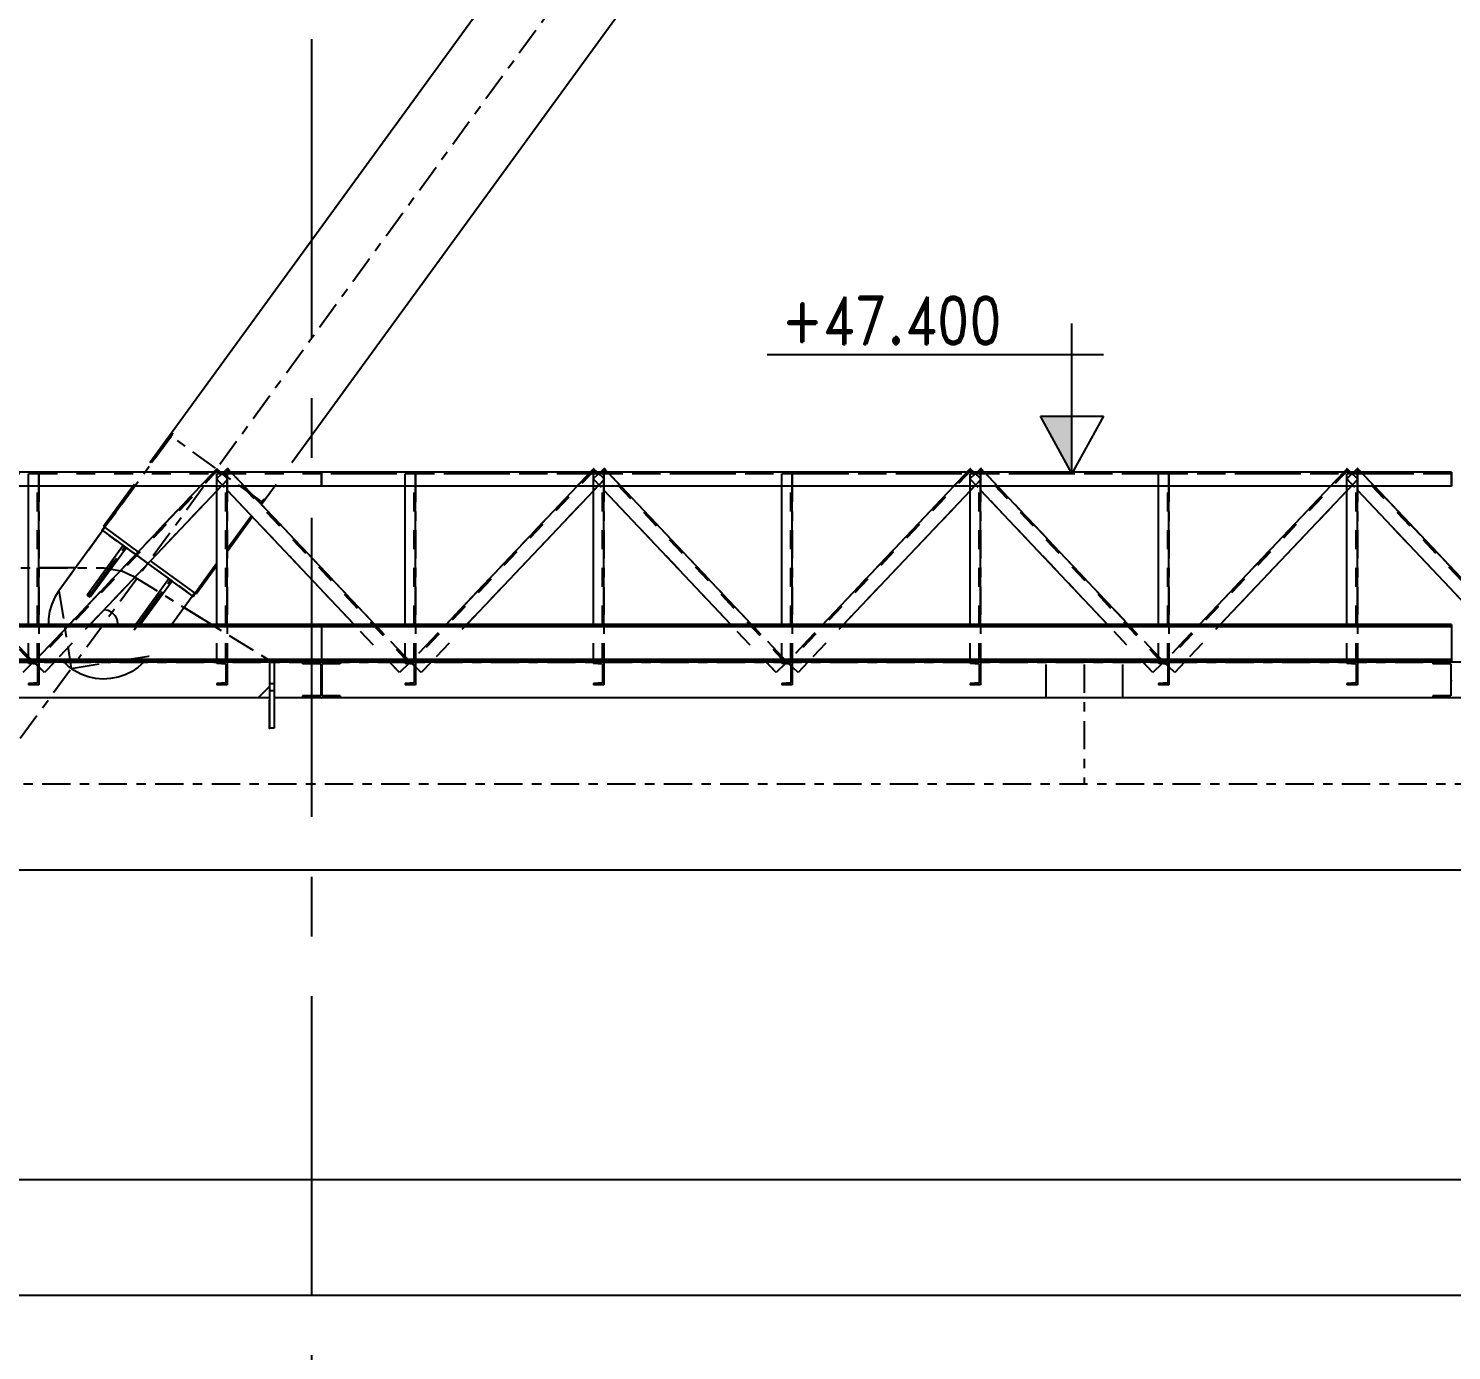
# Model space of a CAD drawing. Header units: millimetres. Extents: x 2368 to 8313, y 7493 to 11698.
# Drawn here: x 4284.5 to 4435.6, y 8937 to 9077.3 of the extents above; entities that cross this region are included whole.
import ezdxf
from ezdxf.enums import TextEntityAlignment as Align

# ---------------------------------------------------------------- set-up
doc = ezdxf.new("R2010")
doc.units = ezdxf.units.MM
for name, pattern in [('CENTER', [50.8, 31.75, -6.35, 6.35, -6.35]), ('XKITLINE00', [0]), ('XKITLINE02', [4, 2, -2]), ('XKITLINE03', [6, 3, -1, 1, -1])]:
    doc.linetypes.add(name, pattern=pattern)
doc.layers.add('3', color=120, linetype='Continuous')
doc.styles.add('ROMAND', font='romand.shx')
doc.styles.add('ROMANS', font='romans.shx')
doc.dimstyles.new('MD300', dxfattribs={"dimtxt": 2.5, "dimasz": 2.5, "dimexe": 1, "dimexo": 1, "dimgap": 0.5, "dimtad": 1, "dimdec": 1, "dimlfac": 50, "dimrnd": 0.5, "dimdsep": 46, "dimtxsty": 'ROMANS', "dimcen": 1, "dimclrd": 146, "dimclre": 146, "dimclrt": 30, "dimadec": 1, "dimazin": 2, "dimtfac": 1, "dimtdec": 1, "dimtmove": 0, "dimatfit": 1, "dimfxl": 1, "dimtolj": 1, "dimtzin": 0, "dimlwd": -1, "dimlwe": -1, "dimarcsym": 0})

# ---------------------------------------------------------------- blocks, each defined once
blk = doc.blocks.new('*D3')
at = {"color": 146, "transparency": 16777216}
for p, q in [((4120.59, 9032.28), (4120.59, 8954.12)), ((5216.59, 8977.65), (5216.59, 8954.12)), ((4123.09, 8955.12), (5214.09, 8955.12))]:
    blk.add_line(p, q, dxfattribs=at)
for points in [[(4123.09, 8955.54), (4123.09, 8954.7), (4120.59, 8955.12)], [(5214.09, 8955.54), (5214.09, 8954.7), (5216.59, 8955.12)]]:
    blk.add_solid(points, dxfattribs=at)
at = {"layer": 'Defpoints', "color": 0, "transparency": 16777216}
for p in [(4120.59, 9033.28), (5216.59, 8978.65), (5216.59, 8955.12)]:
    blk.add_point(p, dxfattribs=at)
at = {"color": 30, "transparency": 16777216, "insert": (4668.59, 8956.87), "char_height": 2.5, "attachment_point": 5, "style": 'ROMANS'}
blk.add_mtext('\\A1;54800', dxfattribs=at)
blk = doc.blocks.new('*D6')
at = {"color": 146, "transparency": 16777216}
for p, q in [((4120.59, 9032.28), (4120.59, 8941.84)), ((6312.59, 9032.28), (6312.59, 8941.84)), ((4123.09, 8942.84), (6310.09, 8942.84))]:
    blk.add_line(p, q, dxfattribs=at)
for points in [[(4123.09, 8943.25), (4123.09, 8942.42), (4120.59, 8942.84)], [(6310.09, 8943.25), (6310.09, 8942.42), (6312.59, 8942.84)]]:
    blk.add_solid(points, dxfattribs=at)
at = {"layer": 'Defpoints', "color": 0, "transparency": 16777216}
for p in [(4120.59, 9033.28), (6312.59, 9033.28), (6312.59, 8942.84)]:
    blk.add_point(p, dxfattribs=at)
at = {"color": 30, "transparency": 16777216, "insert": (5216.59, 8944.59), "char_height": 2.5, "attachment_point": 5, "style": 'ROMANS'}
blk.add_mtext('\\A1;109600', dxfattribs=at)

msp = doc.modelspace()

# ---------------------------------------------------------------- linework, layer by layer
at = {"color": 6, "linetype": 'CENTER'}
msp.add_line((4314.5882, 8739.6288), (4314.5882, 9217.681), dxfattribs=at)
at = {"color": 8, "linetype": 'XKITLINE03'}
for p, q in [((4280.0879, 8997.1224), (4396.5882, 9157.1224)), ((4299.6747, 9034.046), (4287.7256, 9017.6353)), ((4299.6747, 9034.046), (4287.7256, 9017.6353)), ((4309.2139, 9027.1002), (4299.6747, 9034.046)), ((4309.2139, 9027.1002), (4299.6747, 9034.046)), ((4292.3588, 9024.034), (4292.3272, 9024.057)), ((4292.3272, 9024.057), (4292.3588, 9024.034)), ((4301.9318, 9017.0637), (4292.3588, 9024.034)), ((4292.3588, 9024.034), (4301.9318, 9017.0637)), ((4297.1453, 9020.5488), (4292.447, 9023.9698)), ((4292.447, 9023.9698), (4301.8436, 9017.1279)), ((4290.8941, 9017.0601), (4294.7201, 9022.3147)), ((4290.8941, 9017.0601), (4294.7201, 9022.3147)), ((4294.7201, 9022.3147), (4294.7201, 9022.3147)), ((4294.7201, 9022.3147), (4294.7201, 9022.3147)), ((4293.5429, 9020.6979), (4290.8941, 9017.0601)), ((4293.5429, 9020.6979), (4290.8941, 9017.0601)), ((4267.6807, 9020.0624), (4292.4952, 9020.0624)), ((4292.4952, 9020.0624), (4294.471, 9019.7218)), ((4294.471, 9019.7218), (4295.5877, 9019.187)), ((4295.5877, 9019.187), (4310.0879, 9010.2623)), ((4295.7445, 9013.5283), (4299.5706, 9018.783)), ((4295.7445, 9013.5283), (4299.5706, 9018.783)), ((4299.5706, 9018.783), (4299.5705, 9018.783)), ((4299.5706, 9018.783), (4299.5706, 9018.783)), ((4287.7256, 9017.6353), (4289.0223, 9009.3928)), ((4287.7256, 9017.6353), (4289.0223, 9009.3928)), ((4290.8941, 9017.0601), (4290.8941, 9017.0601)), ((4290.8941, 9017.0601), (4290.8941, 9017.0601)), ((4298.3933, 9017.1662), (4295.7445, 9013.5283)), ((4298.3933, 9017.1662), (4295.7445, 9013.5283)), ((4301.9634, 9017.0406), (4301.9318, 9017.0637)), ((4295.7445, 9013.5283), (4295.7445, 9013.5283)), ((4295.7445, 9013.5283), (4295.7445, 9013.5283)), ((4289.0223, 9009.3928), (4297.2648, 9010.6895)), ((4289.0223, 9009.3928), (4297.2648, 9010.6895)), ((4310.0879, 9010.2625), (4310.088, 9007.0105)), ((4310.0879, 9010.2623), (4310.0879, 9006.2623)), ((4396.5882, 9009.8043), (4396.5882, 8997.1225)), ((4310.0879, 9006.2623), (4249.9491, 9006.2624)), ((4310.0879, 9003.0305), (4310.0879, 9007.0105)), ((4310.088, 9003.0305), (4310.0879, 9006.2825)), ((4310.0879, 9006.2825), (4310.0879, 9003.0305)), ((4310.088, 9007.0105), (4310.088, 9003.0305)), ((4249.9491, 8997.1224), (4694.5882, 8997.1224))]:
    msp.add_line(p, q, dxfattribs=at)
at = {"color": 8, "linetype": 'XKITLINE00'}
for p, q in [((4374.3641, 9136.9632), (4297.359, 9031.2055)), ((4384.2266, 9129.782), (4312.4504, 9031.2055)), ((4299.6863, 9034.3), (4299.6461, 9034.2507)), ((4299.72, 9034.3387), (4299.6863, 9034.3)), ((4299.7455, 9034.3645), (4299.72, 9034.3387)), ((4299.7596, 9034.3749), (4299.7455, 9034.3645)), ((4299.7729, 9034.3002), (4299.754, 9034.2507)), ((4299.777, 9034.3644), (4299.7621, 9034.3753)), ((4299.7807, 9034.3389), (4299.7729, 9034.3002)), ((4299.777, 9034.3644), (4299.7807, 9034.3389)), ((4299.5562, 9034.1322), (4297.4252, 9031.2055)), ((4299.6447, 9034.0678), (4297.5605, 9031.2055)), ((4299.6019, 9034.1937), (4299.5562, 9034.1322)), ((4299.6447, 9034.0678), (4299.5562, 9034.1322)), ((4299.6461, 9034.2507), (4299.6019, 9034.1937)), ((4299.6879, 9034.131), (4299.6019, 9034.1937)), ((4299.6879, 9034.131), (4299.6447, 9034.0678)), ((4299.7251, 9034.1932), (4299.6879, 9034.131)), ((4299.754, 9034.2507), (4299.7251, 9034.1932)), ((4295.6945, 9028.9195), (4292.4495, 9024.4628)), ((4295.7607, 9028.9195), (4292.4928, 9024.4313)), ((4295.896, 9028.9195), (4292.5812, 9024.3669)), ((4310.7859, 9028.9195), (4309.2335, 9026.7874)), ((4309.2438, 9027.0784), (4309.1196, 9026.9078)), ((4309.3323, 9027.014), (4309.1961, 9026.8269)), ((4309.2907, 9027.139), (4309.2438, 9027.0784)), ((4309.3323, 9027.014), (4309.2438, 9027.0784)), ((4309.3385, 9027.1934), (4309.2907, 9027.139)), ((4309.3768, 9027.0763), (4309.2907, 9027.139)), ((4309.3768, 9027.0763), (4309.3323, 9027.014)), ((4309.3844, 9027.2386), (4309.3385, 9027.1934)), ((4309.4175, 9027.1359), (4309.3768, 9027.0763)), ((4309.4257, 9027.2718), (4309.3844, 9027.2386)), ((4309.4521, 9027.1893), (4309.4175, 9027.1359)), ((4309.46, 9027.2911), (4309.4257, 9027.2718)), ((4309.4785, 9027.2333), (4309.4521, 9027.1893)), ((4309.4855, 9027.2954), (4309.46, 9027.2911)), ((4309.4953, 9027.2654), (4309.4785, 9027.2333)), ((4309.5004, 9027.2845), (4309.4855, 9027.2954)), ((4309.5008, 9027.2821), (4309.4953, 9027.2654)), ((4308.1616, 9025.5921), (4305.5879, 9022.0574)), ((4308.238, 9025.5112), (4305.5879, 9021.8716)), ((4308.2754, 9025.4716), (4305.5879, 9021.7806)), ((4292.6112, 9024.3451), (4287.7256, 9017.6353)), ((4292.5627, 9024.3804), (4292.3272, 9024.057)), ((4292.3757, 9024.0217), (4292.3272, 9024.057)), ((4292.5706, 9024.3746), (4292.3351, 9024.0513)), ((4292.5943, 9024.3574), (4292.3588, 9024.034)), ((4292.5812, 9024.3669), (4292.4495, 9024.4628)), ((4296.1427, 9021.7737), (4292.5812, 9024.3669)), ((4294.5584, 9022.4324), (4290.7324, 9017.1778)), ((4294.8818, 9022.197), (4291.0557, 9016.9423)), ((4294.8818, 9022.197), (4294.5584, 9022.4324)), ((4293.7045, 9020.5802), (4293.3812, 9020.8156)), ((4302.1804, 9017.3775), (4297.4471, 9020.8239)), ((4289.4929, 9020.0624), (4285.5879, 9020.0624)), ((4304.4879, 9020.5467), (4302.1804, 9017.3775)), ((4304.4879, 9020.3608), (4302.2688, 9017.3131)), ((4304.4879, 9020.2699), (4302.3121, 9017.2816)), ((4299.4089, 9018.9007), (4295.886, 9014.0624)), ((4299.7322, 9018.6652), (4296.3808, 9014.0624)), ((4299.7322, 9018.6652), (4299.4089, 9018.9007)), ((4286.9655, 9016.2197), (4286.7369, 9015.4476)), ((4287.2971, 9016.9535), (4286.9655, 9016.2197)), ((4287.7256, 9017.6353), (4287.2971, 9016.9535)), ((4291.0557, 9016.9423), (4290.7324, 9017.1778)), ((4298.555, 9017.0484), (4298.2316, 9017.2839)), ((4302.1504, 9017.3993), (4299.7207, 9014.0624)), ((4301.9634, 9017.0406), (4301.9149, 9017.076)), ((4302.1673, 9017.387), (4301.9318, 9017.0637)), ((4302.191, 9017.3698), (4301.9555, 9017.0464)), ((4302.1989, 9017.364), (4301.9634, 9017.0406)), ((4302.3121, 9017.2816), (4302.1804, 9017.3775)), ((4286.6155, 9014.6515), (4286.6069, 9014.0624)), ((4286.7369, 9015.4476), (4286.6155, 9014.6515)), ((4292.4967, 9015.5924), (4292.4847, 9015.5905)), ((4292.9385, 9015.522), (4292.4967, 9015.5924)), ((4293.3369, 9015.3184), (4292.9385, 9015.522)), ((4293.3369, 9015.3184), (4293.653, 9015.0018)), ((4293.653, 9015.0018), (4293.8557, 9014.6029)), ((4303.9138, 9014.0624), (4301.0183, 9015.8446)), ((4291.0747, 9014.1036), (4291.0812, 9014.0624)), ((4293.8557, 9014.6029), (4293.9252, 9014.1609)), ((4293.9252, 9014.1609), (4293.9095, 9014.0624)), ((4288.7049, 9009.6409), (4288.2667, 9010.0624)), ((4289.3559, 9009.1669), (4288.7049, 9009.6409)), ((4290.0654, 9008.786), (4289.3559, 9009.1669)), ((4290.8201, 9008.5052), (4290.0654, 9008.786)), ((4294.766, 9008.7169), (4294.0034, 9008.4584)), ((4295.4863, 9009.0768), (4294.766, 9008.7169)), ((4296.151, 9009.5315), (4295.4863, 9009.0768)), ((4296.7365, 9010.0624), (4296.151, 9009.5315)), ((4310.0879, 9010.0624), (4310.0879, 9010.0468)), ((4310.0879, 9010.0468), (4310.0879, 9008.3816)), ((4310.5879, 9010.0624), (4310.5879, 9010.0468)), ((4310.5879, 9010.0468), (4310.5879, 9008.3816)), ((4392.5282, 9009.8043), (4392.5282, 9006.2624)), ((4400.6482, 9009.8043), (4400.6482, 9006.2624)), ((4291.606, 9008.3298), (4290.8201, 9008.5052)), ((4292.4085, 9008.2631), (4291.606, 9008.3298)), ((4293.2126, 9008.3062), (4292.4085, 9008.2631)), ((4294.0034, 9008.4584), (4293.2126, 9008.3062)), ((4310.0879, 9007.4623), (4308.8879, 9006.2623)), ((4310.0879, 9008.3816), (4310.0879, 9007.0105)), ((4310.5879, 9007.7352), (4310.0879, 9007.7352)), ((4310.5879, 9008.3816), (4310.5879, 9007.0105)), ((4308.8879, 9006.2623), (4280.1991, 9006.2624)), ((4310.0879, 9006.2624), (4308.888, 9006.2624)), ((4310.5879, 9007.0105), (4310.0879, 9007.0105)), ((4310.0879, 9007.0105), (4310.0879, 9003.0305)), ((4310.5879, 9007.0105), (4310.5879, 9003.0305)), ((4313.5879, 9006.2624), (4310.5879, 9006.2624)), ((4433.5879, 9006.2624), (4317.5879, 9006.2624)), ((4310.5879, 9003.0305), (4310.0879, 9003.0305)), ((4694.5882, 8987.9824), (4280.4491, 8987.9824))]:
    msp.add_line(p, q, dxfattribs=at)
at = {"color": 3, "linetype": 'XKITLINE02'}
for p, q in [((4315.5879, 9030.0625), (4152.6117, 9030.0625)), ((4284.9217, 9009.9526), (4265.5041, 9030.5009)), ((4285.5879, 9030.0624), (4284.4879, 9030.0624)), ((4284.4879, 9028.7325), (4284.4879, 9030.0624)), ((4304.6097, 9030.4705), (4285.1541, 9009.9524)), ((4285.4479, 9010.0624), (4285.4479, 9030.0624)), ((4285.5879, 9028.7325), (4285.5879, 9030.0624)), ((4304.4936, 9030.5806), (4302.7412, 9028.7325)), ((4305.5041, 9030.5009), (4304.4575, 9029.5119)), ((4305.5879, 9030.0624), (4304.4879, 9030.0624)), ((4304.4879, 9028.7325), (4304.4879, 9030.0624)), ((4305.6547, 9029.4797), (4304.8608, 9030.2325)), ((4305.4479, 9010.0624), (4305.4479, 9030.0624)), ((4324.9217, 9009.9526), (4305.5041, 9030.5009)), ((4305.5879, 9028.7325), (4305.5879, 9030.0624)), ((4317.8322, 9017.6878), (4305.9779, 9030.2325)), ((4315.5879, 9028.7325), (4315.5879, 9030.2325)), ((4315.5879, 9030.2325), (4315.5879, 9030.2325)), ((4315.5879, 9028.7325), (4315.5879, 9030.2325)), ((4315.5879, 9030.0625), (4315.5879, 9028.7325)), ((4315.5879, 9030.0625), (4315.5879, 9030.0625)), ((4435.5879, 9030.0625), (4315.5879, 9030.0625)), ((4315.5879, 9030.0625), (4315.5879, 9028.7325)), ((4325.5879, 9030.0624), (4324.4879, 9030.0624)), ((4324.4879, 9028.7325), (4324.4879, 9030.0624)), ((4344.4936, 9030.5806), (4325.038, 9010.0625)), ((4344.6097, 9030.4705), (4325.1541, 9009.9524)), ((4325.4479, 9010.0624), (4325.4479, 9030.0624)), ((4325.5879, 9028.7325), (4325.5879, 9030.0624)), ((4344.1635, 9030.2325), (4342.7412, 9028.7325)), ((4345.5041, 9030.5009), (4344.4575, 9029.5119)), ((4345.5879, 9030.0624), (4344.4879, 9030.0624)), ((4344.4879, 9028.7325), (4344.4879, 9030.0624)), ((4345.6547, 9029.4797), (4344.8608, 9030.2325)), ((4345.4479, 9010.0624), (4345.4479, 9030.0624)), ((4364.9217, 9009.9526), (4345.5041, 9030.5009)), ((4345.5879, 9028.7325), (4345.5879, 9030.0624)), ((4347.3954, 9028.7325), (4345.9779, 9030.2325)), ((4365.5879, 9030.0624), (4364.4879, 9030.0624)), ((4364.4879, 9028.7325), (4364.4879, 9030.0624)), ((4384.4936, 9030.5806), (4365.038, 9010.0625)), ((4384.6097, 9030.4705), (4365.1541, 9009.9524)), ((4365.4479, 9010.0624), (4365.4479, 9030.0624)), ((4365.5879, 9028.7325), (4365.5879, 9030.0624)), ((4384.1635, 9030.2325), (4382.7412, 9028.7325)), ((4385.5041, 9030.5009), (4384.4575, 9029.5119)), ((4385.5879, 9030.0624), (4384.4879, 9030.0624)), ((4384.4879, 9028.7325), (4384.4879, 9030.0624)), ((4385.6547, 9029.4797), (4384.8608, 9030.2325)), ((4385.4479, 9010.0624), (4385.4479, 9030.0624)), ((4404.9217, 9009.9526), (4385.5041, 9030.5009)), ((4385.5879, 9028.7325), (4385.5879, 9030.0624)), ((4387.3954, 9028.7325), (4385.9779, 9030.2325)), ((4405.5879, 9030.0624), (4404.4879, 9030.0624)), ((4404.4879, 9028.7325), (4404.4879, 9030.0624)), ((4424.4936, 9030.5806), (4405.038, 9010.0625)), ((4424.6097, 9030.4705), (4405.1541, 9009.9524)), ((4405.4479, 9010.0624), (4405.4479, 9030.0624)), ((4405.5879, 9028.7325), (4405.5879, 9030.0624)), ((4424.1635, 9030.2325), (4422.7412, 9028.7325)), ((4425.5041, 9030.5009), (4424.4575, 9029.5119)), ((4425.5879, 9030.0624), (4424.4879, 9030.0624)), ((4424.4879, 9028.7325), (4424.4879, 9030.0624)), ((4425.6547, 9029.4797), (4424.8608, 9030.2325)), ((4425.4479, 9010.0624), (4425.4479, 9030.0624)), ((4444.9217, 9009.9526), (4425.5041, 9030.5009)), ((4425.5879, 9028.7325), (4425.5879, 9030.0624)), ((4437.8322, 9017.6878), (4425.9779, 9030.2325)), ((4435.5879, 9028.7325), (4435.5879, 9030.2325)), ((4435.5879, 9030.0625), (4435.5879, 9028.7325)), ((4305.6547, 9029.4797), (4287.2428, 9010.0624)), ((4319.0568, 9014.0624), (4304.4575, 9029.5119)), ((4305.6547, 9029.4797), (4304.4879, 9028.2493)), ((4315.5879, 9028.7325), (4315.5879, 9028.7325)), ((4315.5879, 9028.7325), (4315.5879, 9028.7325)), ((4345.6547, 9029.4797), (4327.2428, 9010.0624)), ((4359.0568, 9014.0624), (4344.4575, 9029.5119)), ((4345.6547, 9029.4797), (4344.4879, 9028.2493)), ((4385.6547, 9029.4797), (4367.2428, 9010.0624)), ((4399.0568, 9014.0624), (4384.4575, 9029.5119)), ((4385.6547, 9029.4797), (4384.4879, 9028.2493)), ((4425.6547, 9029.4797), (4407.2428, 9010.0624)), ((4439.0568, 9014.0624), (4424.4575, 9029.5119)), ((4425.6547, 9029.4797), (4424.4879, 9028.2493)), ((4285.0379, 9010.0625), (4281.2581, 9014.0624)), ((4284.4879, 9010.0624), (4284.4879, 9014.0624)), ((4288.8308, 9014.0624), (4285.038, 9010.0625)), ((4285.5879, 9010.0624), (4285.5879, 9014.0624)), ((4304.4879, 9010.0624), (4304.4879, 9014.0624)), ((4305.5879, 9010.0624), (4305.5879, 9014.0624)), ((4323.875, 9008.9636), (4319.0568, 9014.0624)), ((4325.0379, 9010.0625), (4321.2581, 9014.0624)), ((4324.4879, 9010.0624), (4324.4879, 9014.0624)), ((4325.5879, 9010.0624), (4325.5879, 9014.0624)), ((4344.4879, 9010.0624), (4344.4879, 9014.0624)), ((4345.5879, 9010.0624), (4345.5879, 9014.0624)), ((4363.875, 9008.9636), (4359.0568, 9014.0624)), ((4365.0379, 9010.0625), (4361.2581, 9014.0624)), ((4364.4879, 9010.0624), (4364.4879, 9014.0624)), ((4365.5879, 9010.0624), (4365.5879, 9014.0624)), ((4384.4879, 9010.0624), (4384.4879, 9014.0624)), ((4385.5879, 9010.0624), (4385.5879, 9014.0624)), ((4403.875, 9008.9636), (4399.0568, 9014.0624)), ((4405.0379, 9010.0625), (4401.2581, 9014.0624)), ((4404.4879, 9010.0624), (4404.4879, 9014.0624)), ((4405.5879, 9010.0624), (4405.5879, 9014.0624)), ((4424.4879, 9010.0624), (4424.4879, 9014.0624)), ((4425.5879, 9010.0624), (4425.5879, 9014.0624)), ((4315.5876, 9010.3388), (4315.5876, 9010.0624)), ((4315.5877, 9010.3388), (4315.5877, 9010.0624)), ((4435.5878, 9010.3388), (4435.5878, 9010.0624)), ((4285.5879, 9010.0624), (4284.4879, 9010.0624)), ((4285.5879, 9010.0624), (4284.4879, 9010.0624)), ((4285.0379, 9010.0625), (4284.8623, 9009.8965)), ((4286.199, 9008.9616), (4285.038, 9010.0625)), ((4285.5879, 9009.541), (4285.4479, 9009.6737)), ((4305.5879, 9010.0624), (4304.4879, 9010.0624)), ((4305.5879, 9010.0624), (4304.4879, 9010.0624)), ((4315.5876, 9010.0624), (4313.5879, 9010.0624)), ((4317.5879, 9010.0624), (4315.5877, 9010.0624)), ((4325.5879, 9010.0624), (4324.4879, 9010.0624)), ((4325.5879, 9010.0624), (4324.4879, 9010.0624)), ((4325.0379, 9010.0625), (4324.8623, 9009.8965)), ((4326.199, 9008.9616), (4325.038, 9010.0625)), ((4325.5879, 9009.541), (4325.4479, 9009.6737)), ((4345.5879, 9010.0624), (4344.4879, 9010.0624)), ((4345.5879, 9010.0624), (4344.4879, 9010.0624)), ((4365.5879, 9010.0624), (4364.4879, 9010.0624)), ((4365.5879, 9010.0624), (4364.4879, 9010.0624)), ((4365.0379, 9010.0625), (4364.8623, 9009.8965)), ((4366.199, 9008.9616), (4365.038, 9010.0625)), ((4365.5879, 9009.541), (4365.4479, 9009.6737)), ((4385.5879, 9010.0624), (4384.4879, 9010.0624)), ((4385.5879, 9010.0624), (4384.4879, 9010.0624)), ((4405.5879, 9010.0624), (4404.4879, 9010.0624)), ((4405.5879, 9010.0624), (4404.4879, 9010.0624)), ((4405.0379, 9010.0625), (4404.8623, 9009.8965)), ((4406.199, 9008.9616), (4405.038, 9010.0625)), ((4405.5879, 9009.541), (4405.4479, 9009.6737)), ((4425.5879, 9010.0624), (4424.4879, 9010.0624)), ((4425.5879, 9010.0624), (4424.4879, 9010.0624)), ((4435.5878, 9010.0624), (4433.5879, 9010.0624))]:
    msp.add_line(p, q, dxfattribs=at)
at = {"color": 7, "linetype": 'XKITLINE00'}
for p, q in [((4315.5879, 9030.2325), (4152.6836, 9030.2325)), ((4304.4936, 9030.5806), (4304.1635, 9030.2325)), ((4304.8608, 9030.2325), (4304.4936, 9030.5806)), ((4305.6204, 9030.6108), (4305.22, 9030.2325)), ((4305.9779, 9030.2325), (4305.6204, 9030.6108)), ((4315.5879, 9030.2325), (4315.5879, 9028.7325)), ((4315.5879, 9030.2325), (4315.5879, 9030.2325)), ((4315.5879, 9030.2325), (4315.5879, 9028.7325)), ((4435.5879, 9030.2325), (4315.5879, 9030.2325)), ((4344.4936, 9030.5806), (4344.1635, 9030.2325)), ((4344.8608, 9030.2325), (4344.4936, 9030.5806)), ((4345.6204, 9030.6108), (4345.22, 9030.2325)), ((4345.9779, 9030.2325), (4345.6204, 9030.6108)), ((4384.4936, 9030.5806), (4384.1635, 9030.2325)), ((4384.8608, 9030.2325), (4384.4936, 9030.5806)), ((4385.6204, 9030.6108), (4385.22, 9030.2325)), ((4385.9779, 9030.2325), (4385.6204, 9030.6108)), ((4424.4936, 9030.5806), (4424.1635, 9030.2325)), ((4424.8608, 9030.2325), (4424.4936, 9030.5806)), ((4425.6204, 9030.6108), (4425.22, 9030.2325)), ((4425.9779, 9030.2325), (4425.6204, 9030.6108)), ((4435.5879, 9030.2325), (4435.5879, 9028.7325)), ((4315.5879, 9028.7325), (4152.0499, 9028.7325)), ((4284.4879, 9014.0624), (4284.4879, 9028.7325)), ((4285.5879, 9014.0624), (4285.5879, 9028.7325)), ((4302.7412, 9028.7325), (4288.8308, 9014.0624)), ((4304.4879, 9028.2493), (4291.0357, 9014.0624)), ((4304.4879, 9014.0624), (4304.4879, 9028.7325)), ((4305.5879, 9014.0624), (4305.5879, 9028.7325)), ((4319.0568, 9014.0624), (4305.5879, 9028.3156)), ((4321.2581, 9014.0624), (4307.3954, 9028.7325)), ((4435.5879, 9028.7325), (4315.5879, 9028.7325)), ((4324.4879, 9014.0624), (4324.4879, 9028.7325)), ((4325.5879, 9014.0624), (4325.5879, 9028.7325)), ((4342.7412, 9028.7325), (4328.8308, 9014.0624)), ((4344.4879, 9028.2493), (4331.0357, 9014.0624)), ((4344.4879, 9014.0624), (4344.4879, 9028.7325)), ((4345.5879, 9014.0624), (4345.5879, 9028.7325)), ((4359.0568, 9014.0624), (4345.5879, 9028.3156)), ((4361.2581, 9014.0624), (4347.3954, 9028.7325)), ((4364.4879, 9014.0624), (4364.4879, 9028.7325)), ((4365.5879, 9014.0624), (4365.5879, 9028.7325)), ((4382.7412, 9028.7325), (4368.8308, 9014.0624)), ((4384.4879, 9028.2493), (4371.0357, 9014.0624)), ((4384.4879, 9014.0624), (4384.4879, 9028.7325)), ((4385.5879, 9014.0624), (4385.5879, 9028.7325)), ((4399.0568, 9014.0624), (4385.5879, 9028.3156)), ((4401.2581, 9014.0624), (4387.3954, 9028.7325)), ((4404.4879, 9014.0624), (4404.4879, 9028.7325)), ((4405.5879, 9014.0624), (4405.5879, 9028.7325)), ((4422.7412, 9028.7325), (4408.8308, 9014.0624)), ((4424.4879, 9028.2493), (4411.0357, 9014.0624)), ((4424.4879, 9014.0624), (4424.4879, 9028.7325)), ((4425.5879, 9014.0624), (4425.5879, 9028.7325)), ((4439.0568, 9014.0624), (4425.5879, 9028.3156)), ((4441.2581, 9014.0624), (4427.3954, 9028.7325)), ((4315.5876, 9013.786), (4145.7339, 9013.786)), ((4315.5876, 9013.8924), (4145.7789, 9013.8924)), ((4315.5876, 9014.0624), (4145.8507, 9014.0624)), ((4315.5876, 9014.0624), (4315.5876, 9010.3388)), ((4315.5877, 9014.0624), (4315.5877, 9010.3388)), ((4435.5878, 9014.0624), (4315.5877, 9014.0624)), ((4435.5878, 9013.8924), (4315.5877, 9013.8924)), ((4435.5878, 9013.786), (4315.5877, 9013.786)), ((4435.5878, 9014.0624), (4435.5878, 9010.3388)), ((4315.5876, 9010.2324), (4144.2328, 9010.2324)), ((4315.5876, 9010.3388), (4144.2778, 9010.3388)), ((4315.5876, 9010.3388), (4315.5876, 9010.0624)), ((4315.5877, 9010.3388), (4315.5877, 9010.0624)), ((4435.5878, 9010.3388), (4315.5877, 9010.3388)), ((4435.5878, 9010.2324), (4315.5877, 9010.2324)), ((4435.5878, 9010.3388), (4435.5878, 9010.0624)), ((4284.4879, 9010.0624), (4265.5879, 9010.0624)), ((4284.8623, 9009.8965), (4283.875, 9008.9636)), ((4284.4879, 9010.0624), (4284.4879, 9010.0624)), ((4284.4879, 9010.0624), (4284.4879, 9010.0624)), ((4284.4879, 9010.0624), (4284.4879, 9009.9264)), ((4285.5879, 9010.0624), (4284.4879, 9010.0624)), ((4285.4479, 9009.8496), (4284.4879, 9009.9264)), ((4285.4479, 9009.6737), (4285.2453, 9009.8658)), ((4285.4479, 9009.8496), (4285.4479, 9007.8752)), ((4285.5879, 9009.4337), (4285.4479, 9009.2937)), ((4304.4879, 9010.0624), (4285.5879, 9010.0624)), ((4285.5879, 9010.0624), (4285.5879, 9007.6624)), ((4286.199, 9008.9616), (4285.5879, 9009.541)), ((4287.2428, 9010.0624), (4286.199, 9008.9616)), ((4304.4879, 9010.0624), (4304.4879, 9010.0624)), ((4304.4879, 9010.0624), (4304.4879, 9010.0624)), ((4304.4879, 9010.0624), (4304.4879, 9009.9264)), ((4305.5879, 9010.0624), (4304.4879, 9010.0624)), ((4305.4479, 9009.8496), (4304.4879, 9009.9264)), ((4305.4479, 9009.8496), (4305.4479, 9007.8752)), ((4305.5879, 9009.4337), (4305.4479, 9009.2937)), ((4313.5879, 9010.0624), (4305.5879, 9010.0624)), ((4305.5879, 9010.0624), (4305.5879, 9007.6624)), ((4313.7879, 9009.8624), (4313.5879, 9010.0624)), ((4313.5879, 9010.0624), (4313.5879, 9010.0624)), ((4313.5879, 9010.0624), (4313.5879, 9009.8624)), ((4317.5879, 9010.0624), (4313.5879, 9010.0624)), ((4315.5229, 9009.8624), (4313.5879, 9009.8624)), ((4315.5229, 9009.8624), (4315.5229, 9006.4624)), ((4317.5879, 9009.8624), (4315.6529, 9009.8624)), ((4315.6529, 9009.8624), (4315.6529, 9006.4624)), ((4324.4879, 9010.0624), (4317.5879, 9010.0624)), ((4317.5879, 9010.0624), (4317.5879, 9009.8624)), ((4323.875, 9008.9636), (4322.8366, 9010.0624)), ((4324.8623, 9009.8965), (4323.875, 9008.9636)), ((4324.4879, 9010.0624), (4324.4879, 9010.0624)), ((4324.4879, 9010.0624), (4324.4879, 9010.0624)), ((4324.4879, 9010.0624), (4324.4879, 9009.9264)), ((4325.5879, 9010.0624), (4324.4879, 9010.0624)), ((4325.4479, 9009.8496), (4324.4879, 9009.9264)), ((4325.4479, 9009.6737), (4325.2453, 9009.8658)), ((4325.4479, 9009.8496), (4325.4479, 9007.8752)), ((4325.5879, 9009.4337), (4325.4479, 9009.2937)), ((4344.4879, 9010.0624), (4325.5879, 9010.0624)), ((4325.5879, 9010.0624), (4325.5879, 9007.6624)), ((4326.199, 9008.9616), (4325.5879, 9009.541)), ((4327.2428, 9010.0624), (4326.199, 9008.9616)), ((4344.4879, 9010.0624), (4344.4879, 9010.0624)), ((4344.4879, 9010.0624), (4344.4879, 9010.0624)), ((4344.4879, 9010.0624), (4344.4879, 9009.9264)), ((4345.5879, 9010.0624), (4344.4879, 9010.0624)), ((4345.4479, 9009.8496), (4344.4879, 9009.9264)), ((4345.4479, 9009.8496), (4345.4479, 9007.8752)), ((4345.5879, 9009.4337), (4345.4479, 9009.2937)), ((4364.4879, 9010.0624), (4345.5879, 9010.0624)), ((4345.5879, 9010.0624), (4345.5879, 9007.6624)), ((4363.875, 9008.9636), (4362.8366, 9010.0624)), ((4364.8623, 9009.8965), (4363.875, 9008.9636)), ((4364.4879, 9010.0624), (4364.4879, 9010.0624)), ((4364.4879, 9010.0624), (4364.4879, 9010.0624)), ((4364.4879, 9010.0624), (4364.4879, 9009.9264)), ((4365.5879, 9010.0624), (4364.4879, 9010.0624)), ((4365.4479, 9009.8496), (4364.4879, 9009.9264)), ((4365.4479, 9009.6737), (4365.2453, 9009.8658)), ((4365.4479, 9009.8496), (4365.4479, 9007.8752)), ((4365.5879, 9009.4337), (4365.4479, 9009.2937)), ((4384.4879, 9010.0624), (4365.5879, 9010.0624)), ((4365.5879, 9010.0624), (4365.5879, 9007.6624)), ((4366.199, 9008.9616), (4365.5879, 9009.541)), ((4367.2428, 9010.0624), (4366.199, 9008.9616)), ((4384.4879, 9010.0624), (4384.4879, 9010.0624)), ((4384.4879, 9010.0624), (4384.4879, 9010.0624)), ((4384.4879, 9010.0624), (4384.4879, 9009.9264)), ((4385.5879, 9010.0624), (4384.4879, 9010.0624)), ((4385.4479, 9009.8496), (4384.4879, 9009.9264)), ((4385.4479, 9009.8496), (4385.4479, 9007.8752)), ((4385.5879, 9009.4337), (4385.4479, 9009.2937)), ((4404.4879, 9010.0624), (4385.5879, 9010.0624)), ((4385.5879, 9010.0624), (4385.5879, 9007.6624)), ((4403.875, 9008.9636), (4402.8366, 9010.0624)), ((4404.8623, 9009.8965), (4403.875, 9008.9636)), ((4404.4879, 9010.0624), (4404.4879, 9010.0624)), ((4404.4879, 9010.0624), (4404.4879, 9010.0624)), ((4404.4879, 9010.0624), (4404.4879, 9009.9264)), ((4405.5879, 9010.0624), (4404.4879, 9010.0624)), ((4405.4479, 9009.8496), (4404.4879, 9009.9264)), ((4405.4479, 9009.6737), (4405.2453, 9009.8658)), ((4405.4479, 9009.8496), (4405.4479, 9007.8752)), ((4405.5879, 9009.4337), (4405.4479, 9009.2937)), ((4424.4879, 9010.0624), (4405.5879, 9010.0624)), ((4405.5879, 9010.0624), (4405.5879, 9007.6624)), ((4406.199, 9008.9616), (4405.5879, 9009.541)), ((4407.2428, 9010.0624), (4406.199, 9008.9616)), ((4424.4879, 9010.0624), (4424.4879, 9010.0624)), ((4424.4879, 9010.0624), (4424.4879, 9010.0624)), ((4424.4879, 9010.0624), (4424.4879, 9009.9264)), ((4425.5879, 9010.0624), (4424.4879, 9010.0624)), ((4425.4479, 9009.8496), (4424.4879, 9009.9264)), ((4425.4479, 9009.8496), (4425.4479, 9007.8752)), ((4425.5879, 9009.4337), (4425.4479, 9009.2937)), ((4433.5879, 9010.0624), (4425.5879, 9010.0624)), ((4425.5879, 9010.0624), (4425.5879, 9007.6624)), ((4433.7879, 9009.8624), (4433.5879, 9010.0624)), ((4433.5879, 9010.0624), (4433.5879, 9010.0624)), ((4433.5879, 9010.0624), (4433.5879, 9009.8624)), ((4437.5879, 9010.0624), (4433.5879, 9010.0624)), ((4435.5229, 9009.8624), (4433.5879, 9009.8624)), ((4435.5229, 9009.8624), (4435.5229, 9006.4624)), ((4285.4479, 9007.8752), (4284.4879, 9007.7984)), ((4284.4879, 9007.7984), (4284.4879, 9007.6624)), ((4285.5879, 9007.6624), (4284.4879, 9007.6624)), ((4285.5879, 9007.705), (4285.5453, 9007.6624)), ((4305.4479, 9007.8752), (4304.4879, 9007.7984)), ((4304.4879, 9007.7984), (4304.4879, 9007.6624)), ((4305.5879, 9007.6624), (4304.4879, 9007.6624)), ((4305.5879, 9007.705), (4305.5453, 9007.6624)), ((4315.6529, 9007.9974), (4315.5229, 9008.1274)), ((4325.4479, 9007.8752), (4324.4879, 9007.7984)), ((4324.4879, 9007.7984), (4324.4879, 9007.6624)), ((4325.5879, 9007.6624), (4324.4879, 9007.6624)), ((4325.5879, 9007.705), (4325.5453, 9007.6624)), ((4345.4479, 9007.8752), (4344.4879, 9007.7984)), ((4344.4879, 9007.7984), (4344.4879, 9007.6624)), ((4345.5879, 9007.6624), (4344.4879, 9007.6624)), ((4345.5879, 9007.705), (4345.5453, 9007.6624)), ((4365.4479, 9007.8752), (4364.4879, 9007.7984)), ((4364.4879, 9007.7984), (4364.4879, 9007.6624)), ((4365.5879, 9007.6624), (4364.4879, 9007.6624)), ((4365.5879, 9007.705), (4365.5453, 9007.6624)), ((4385.4479, 9007.8752), (4384.4879, 9007.7984)), ((4384.4879, 9007.7984), (4384.4879, 9007.6624)), ((4385.5879, 9007.6624), (4384.4879, 9007.6624)), ((4385.5879, 9007.705), (4385.5453, 9007.6624)), ((4405.4479, 9007.8752), (4404.4879, 9007.7984)), ((4404.4879, 9007.7984), (4404.4879, 9007.6624)), ((4405.5879, 9007.6624), (4404.4879, 9007.6624)), ((4405.5879, 9007.705), (4405.5453, 9007.6624)), ((4425.4479, 9007.8752), (4424.4879, 9007.7984)), ((4424.4879, 9007.7984), (4424.4879, 9007.6624)), ((4425.5879, 9007.6624), (4424.4879, 9007.6624)), ((4425.5879, 9007.705), (4425.5453, 9007.6624)), ((4435.6529, 9007.9974), (4435.5229, 9008.1274)), ((4313.5879, 9006.4624), (4313.5879, 9006.2624)), ((4315.5229, 9006.4624), (4313.5879, 9006.4624)), ((4317.5879, 9006.2624), (4313.5879, 9006.2624)), ((4317.5879, 9006.4624), (4315.6529, 9006.4624)), ((4317.3879, 9006.2624), (4317.1879, 9006.4624)), ((4317.5879, 9006.4624), (4317.5879, 9006.2624)), ((4433.5879, 9006.4624), (4433.5879, 9006.2624)), ((4435.5229, 9006.4624), (4433.5879, 9006.4624)), ((4437.5879, 9006.2624), (4433.5879, 9006.2624))]:
    msp.add_line(p, q, dxfattribs=at)
at = {"color": 1, "linetype": 'XKITLINE03'}
for p, q in [((4285.0379, 9010.0625), (4265.6204, 9030.6108)), ((4304.4936, 9030.5806), (4285.038, 9010.0625)), ((4285.5879, 9030.0624), (4285.5879, 9010.0624)), ((4305.5879, 9030.0624), (4305.5879, 9010.0624)), ((4325.0379, 9010.0625), (4305.6204, 9030.6108)), ((4435.5879, 9030.0625), (4315.5879, 9030.0625)), ((4344.4936, 9030.5806), (4325.038, 9010.0625)), ((4325.5879, 9030.0624), (4325.5879, 9010.0624)), ((4345.5879, 9030.0624), (4345.5879, 9010.0624)), ((4365.0379, 9010.0625), (4345.6204, 9030.6108)), ((4384.4936, 9030.5806), (4365.038, 9010.0625)), ((4365.5879, 9030.0624), (4365.5879, 9010.0624)), ((4385.5879, 9030.0624), (4385.5879, 9010.0624)), ((4405.0379, 9010.0625), (4385.6204, 9030.6108)), ((4424.4936, 9030.5806), (4405.038, 9010.0625)), ((4405.5879, 9030.0624), (4405.5879, 9010.0624)), ((4425.5879, 9030.0624), (4425.5879, 9010.0624)), ((4445.0379, 9010.0625), (4425.6204, 9030.6108)), ((4144.161, 9010.0624), (4315.5876, 9010.0624)), ((4285.5879, 9010.0624), (4285.5879, 9010.0624)), ((4305.5879, 9010.0624), (4305.5879, 9010.0624)), ((4315.5877, 9010.0624), (4435.5878, 9010.0624)), ((4325.5879, 9010.0624), (4325.5879, 9010.0624)), ((4345.5879, 9010.0624), (4345.5879, 9010.0624)), ((4365.5879, 9010.0624), (4365.5879, 9010.0624)), ((4385.5879, 9010.0624), (4385.5879, 9010.0624)), ((4405.5879, 9010.0624), (4405.5879, 9010.0624)), ((4425.5879, 9010.0624), (4425.5879, 9010.0624)), ((4315.5879, 9006.2624), (4315.5879, 9006.2624))]:
    msp.add_line(p, q, dxfattribs=at)
at = {"color": 1, "linetype": 'XKITLINE00'}
for p, q in [((4285.5841, 9030.0532), (4285.5841, 9030.0532)), ((4304.4898, 9030.5714), (4304.4898, 9030.5714)), ((4305.5841, 9030.0532), (4305.5841, 9030.0532)), ((4305.6166, 9030.6016), (4305.6166, 9030.6016)), ((4315.5841, 9030.0532), (4315.5841, 9030.0532)), ((4325.5841, 9030.0532), (4325.5841, 9030.0532)), ((4344.4898, 9030.5714), (4344.4898, 9030.5714)), ((4345.5841, 9030.0532), (4345.5841, 9030.0532)), ((4345.6166, 9030.6016), (4345.6166, 9030.6016)), ((4365.5841, 9030.0532), (4365.5841, 9030.0532)), ((4384.4898, 9030.5714), (4384.4898, 9030.5714)), ((4385.5841, 9030.0532), (4385.5841, 9030.0532)), ((4385.6166, 9030.6016), (4385.6166, 9030.6016)), ((4405.5841, 9030.0532), (4405.5841, 9030.0532)), ((4424.4898, 9030.5714), (4424.4898, 9030.5714)), ((4425.5841, 9030.0532), (4425.5841, 9030.0532)), ((4425.6166, 9030.6016), (4425.6166, 9030.6016)), ((4435.5841, 9030.0532), (4435.5841, 9030.0532)), ((4435.5841, 9030.0532), (4435.5841, 9030.0532)), ((4285.0341, 9010.0533), (4285.0341, 9010.0533)), ((4285.0341, 9010.0532), (4285.0341, 9010.0532)), ((4285.5841, 9010.0532), (4285.5841, 9010.0532)), ((4285.5841, 9010.0532), (4285.5841, 9010.0532)), ((4305.5841, 9010.0532), (4305.5841, 9010.0532)), ((4305.5841, 9010.0532), (4305.5841, 9010.0532)), ((4315.5838, 9010.0532), (4315.5838, 9010.0532)), ((4315.5838, 9010.0532), (4315.5838, 9010.0532)), ((4325.0341, 9010.0533), (4325.0341, 9010.0533)), ((4325.0341, 9010.0532), (4325.0341, 9010.0532)), ((4325.5841, 9010.0532), (4325.5841, 9010.0532)), ((4325.5841, 9010.0532), (4325.5841, 9010.0532)), ((4345.5841, 9010.0532), (4345.5841, 9010.0532)), ((4345.5841, 9010.0532), (4345.5841, 9010.0532)), ((4365.0341, 9010.0533), (4365.0341, 9010.0533)), ((4365.0341, 9010.0532), (4365.0341, 9010.0532)), ((4365.5841, 9010.0532), (4365.5841, 9010.0532)), ((4365.5841, 9010.0532), (4365.5841, 9010.0532)), ((4385.5841, 9010.0532), (4385.5841, 9010.0532)), ((4385.5841, 9010.0532), (4385.5841, 9010.0532)), ((4405.0341, 9010.0533), (4405.0341, 9010.0533)), ((4405.0341, 9010.0532), (4405.0341, 9010.0532)), ((4405.5841, 9010.0532), (4405.5841, 9010.0532)), ((4405.5841, 9010.0532), (4405.5841, 9010.0532)), ((4425.5841, 9010.0532), (4425.5841, 9010.0532)), ((4425.5841, 9010.0532), (4425.5841, 9010.0532)), ((4435.584, 9010.0532), (4435.584, 9010.0532)), ((4435.5841, 9010.0532), (4435.5841, 9010.0532)), ((4315.5841, 9006.2532), (4315.5841, 9006.2532)), ((4435.5841, 9006.2532), (4435.5841, 9006.2532))]:
    msp.add_line(p, q, dxfattribs=at)
at = {"color": 8, "linetype": 'XKITLINE00'}
for centre in [(4299.6747, 9034.046), (4299.6747, 9034.046), (4299.6747, 9034.046), (4299.6747, 9034.046), (4309.2139, 9027.1002), (4309.2139, 9027.1002), (4292.3272, 9024.057), (4292.3272, 9024.057), (4292.3588, 9024.034), (4292.3588, 9024.034), (4292.3588, 9024.034), (4292.3588, 9024.034), (4292.447, 9023.9698), (4292.447, 9023.9698), (4294.7201, 9022.3147), (4294.7201, 9022.3147), (4294.7201, 9022.3147), (4294.7201, 9022.3147), (4293.5429, 9020.6979), (4293.5429, 9020.6979), (4292.4952, 9020.0624), (4292.4952, 9020.0624), (4294.471, 9019.7218), (4294.471, 9019.7218), (4295.5877, 9019.187), (4295.5877, 9019.187), (4297.1453, 9020.5488), (4287.7256, 9017.6353), (4287.7256, 9017.6353), (4287.7256, 9017.6353), (4287.7256, 9017.6353), (4299.5706, 9018.783), (4299.5706, 9018.783), (4299.5706, 9018.783), (4299.5706, 9018.783), (4290.8941, 9017.0601), (4290.8941, 9017.0601), (4290.8941, 9017.0601), (4290.8941, 9017.0601), (4290.8941, 9017.0601), (4290.8941, 9017.0601), (4298.3933, 9017.1662), (4298.3933, 9017.1662), (4301.8436, 9017.1279), (4301.9318, 9017.0637), (4301.9318, 9017.0637), (4301.9318, 9017.0637), (4301.9634, 9017.0406), (4295.7445, 9013.5283), (4295.7445, 9013.5283), (4295.7445, 9013.5283), (4295.7445, 9013.5283), (4295.7445, 9013.5283), (4295.7445, 9013.5283), (4297.2648, 9010.6895), (4297.2648, 9010.6895), (4310.0879, 9010.2625), (4310.0879, 9010.2623), (4310.0879, 9010.2623), (4289.0223, 9009.3928), (4289.0223, 9009.3928), (4289.0223, 9009.3928), (4289.0223, 9009.3928), (4310.0879, 9007.0105), (4310.0879, 9006.2825), (4310.0879, 9006.2825), (4310.0879, 9006.2623), (4310.0879, 9006.2623), (4310.088, 9007.0105), (4310.088, 9007.0105), (4310.0879, 9003.0305), (4310.0879, 9003.0305), (4310.088, 9003.0305), (4310.088, 9003.0305), (4396.5882, 8997.1225)]:
    msp.add_circle(centre, 0.01, dxfattribs=at)
at = {"color": 1, "linetype": 'XKITLINE00'}
for centre in [(4285.5879, 9030.0624), (4304.4936, 9030.5806), (4305.5879, 9030.0624), (4305.6204, 9030.6108), (4315.5879, 9030.0625), (4325.5879, 9030.0624), (4344.4936, 9030.5806), (4345.5879, 9030.0624), (4345.6204, 9030.6108), (4365.5879, 9030.0624), (4384.4936, 9030.5806), (4385.5879, 9030.0624), (4385.6204, 9030.6108), (4405.5879, 9030.0624), (4424.4936, 9030.5806), (4425.5879, 9030.0624), (4425.6204, 9030.6108), (4435.5879, 9030.0625), (4435.5879, 9030.0625), (4285.0379, 9010.0625), (4285.038, 9010.0625), (4285.5879, 9010.0624), (4285.5879, 9010.0624), (4305.5879, 9010.0624), (4305.5879, 9010.0624), (4315.5876, 9010.0624), (4315.5877, 9010.0624), (4325.0379, 9010.0625), (4325.038, 9010.0625), (4325.5879, 9010.0624), (4325.5879, 9010.0624), (4345.5879, 9010.0624), (4345.5879, 9010.0624), (4365.0379, 9010.0625), (4365.038, 9010.0625), (4365.5879, 9010.0624), (4365.5879, 9010.0624), (4385.5879, 9010.0624), (4385.5879, 9010.0624), (4405.0379, 9010.0625), (4405.038, 9010.0625), (4405.5879, 9010.0624), (4405.5879, 9010.0624), (4425.5879, 9010.0624), (4425.5879, 9010.0624), (4435.5878, 9010.0624), (4435.5879, 9010.0624), (4315.5879, 9006.2624), (4435.5879, 9006.2624)]:
    msp.add_circle(centre, 0.01, dxfattribs=at)
at = {"layer": '3'}
for p, q in [((4395.2833, 9030.0725), (4395.2833, 9046.0169)), ((4398.6166, 9042.6836), (4362.9091, 9042.6836)), ((4391.95, 9036.1836), (4398.6166, 9036.1836)), ((4395.2833, 9030.0725), (4391.95, 9036.1836)), ((4398.6166, 9036.1836), (4395.2833, 9030.0725))]:
    msp.add_line(p, q, dxfattribs=at)
msp.add_solid([(4395.2833, 9030.0725), (4391.95, 9036.1836), (4395.2833, 9036.1836)], dxfattribs=at)

# ---------------------------------------------------------------- texts
at = {"layer": '3', "style": 'ROMAND', "width": 0.8}
msp.add_text('+47.400', height=5, dxfattribs=at).set_placement((4364.5099, 9046.329), align=Align.MIDDLE_LEFT)

# ---------------------------------------------------------------- dimensions: what is measured, and where the dimension line sits
at = {"color": 146}
for base, p2, picture, middle in [((5216.5882, 8955.1184), (5216.5882, 8978.6549), '*D3', (4668.5877, 8956.8684)), ((6312.5891, 8942.8374), (6312.5891, 9033.2776), '*D6', (5216.5882, 8944.5874))]:
    dim = msp.add_linear_dim(base=base, p1=(4120.5873, 9033.2776), p2=p2, dimstyle='MD300', dxfattribs=at)
    dim.commit()
    dim.dimension.update_dxf_attribs({"geometry": picture, "text_midpoint": middle})

doc.saveas('drawing.dxf')
